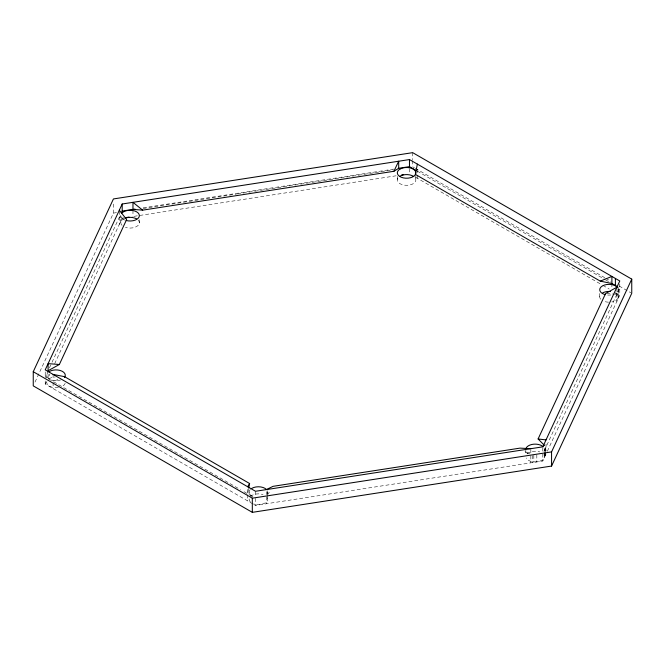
<?xml version="1.0" encoding="UTF-8"?>
<svg xmlns="http://www.w3.org/2000/svg" width="665" height="665" viewBox="0 0 665 665"><rect width="100%" height="100%" fill="white"/><g stroke="black" fill="none" stroke-linecap="round" stroke-linejoin="round"><path stroke-width="0.5" stroke-dasharray="3.33 2.49" d="M248.535 489.132L247.638 493.804L247.638 486.722M34.996 382.117L113.432 213.108L113.432 202.991M51.355 380.48L45.22 376.939L48.104 370.721L48.104 377.803L49.85 374.038M49.418 367.895L51.604 363.19M52.036 362.25L120.548 214.637M252.891 503.929L45.22 384.021L46.459 381.361M54.663 363.688L122.194 218.162L122.194 216.142M544.411 450.463L619.78 288.061L618.026 287.047M253.772 504.427L255.526 505.442L542.806 461.003L546.015 454.087M547.312 451.277L619.78 295.144L619.78 284.013M267.43 494.968L270.256 490.645M48.869 378.909L50.665 377.961A9.293 5.37 0 0 1 55.187 377.013M57.872 379.491L53.109 381.494L240.464 489.664M143.233 207.829L393.572 169.101M113.432 213.108L116.508 212.634M143.158 208.511L236.416 194.08M237.438 193.922L393.215 169.824M122.194 218.162L124.156 217.862M133.998 216.341L396.648 175.71M606.621 293.598L616.896 294.279M119.309 217.305L124.804 218.968M412.682 166.815L414.478 167.846M415.376 168.37L604.817 277.737M605.715 278.261L611.102 281.37M619.182 286.033L630.852 292.775M417.362 171.196L604.726 279.366M605.615 279.882L610.994 282.991M415.608 177.264L602.033 284.894M602.931 285.41L609.207 289.034M615.399 292.608L619.78 295.144M244.055 491.734L252.891 496.838M525.001 451.66L528.334 454.004M543.82 454.769L544.111 455.184A9.293 5.37 0 0 1 532.731 461.759L530.487 461.219A9.293 5.37 0 0 1 526.156 457.961M122.036 225.402L121.105 224.105A9.293 5.37 0 0 1 125.436 218.07M250.364 489.457A9.293 5.37 0 0 0 249.117 492.142L249.433 493.53A9.293 5.37 0 0 0 253.764 496.788M397.861 178.095A9.293 5.37 0 0 0 404.553 185.178A9.293 5.37 0 0 0 415.849 180.423L415.75 179.043A9.293 5.37 0 0 0 415.026 177.688M618.292 289.998L618.292 297.08M618.176 288.477L618.176 298.593M616.896 288.203L616.896 301.361M611.891 283.506L611.891 288.56M599.722 293.498L599.722 296.532M546.015 443.971L546.015 451.053M545.608 447.869L545.608 450.903M545.608 451.917L545.608 454.951M545.209 448.734L545.209 451.768M545.209 452.782L545.209 455.816M544.427 449.49L544.427 451.518M544.427 452.524L544.427 456.572M544.411 452.483L544.411 457.545M542.806 447.844L542.806 451.892M542.806 453.921L542.806 461.003M536.821 454.843L536.821 461.926M533.829 455.309L533.829 462.391M532.332 455.542L532.332 462.624M530.836 449.698L530.836 453.746M530.836 455.766L530.836 462.848M525.84 449.49L525.84 454.552M417.362 169.168L417.362 174.23M417.362 175.244L417.362 178.278M415.849 175.369L415.849 180.423M412.682 152.651L412.682 159.733M412.682 160.739L412.682 165.801M409.474 168.661L409.474 173.723M397.329 176.425L397.329 179.459M267.704 492.142L267.704 494.162M267.704 495.176L267.704 499.224M266.299 491.635L266.299 494.669M266.299 496.697L266.299 503.779M255.526 491.277L255.526 496.339M255.526 498.359L255.526 505.442M249.117 492.142L249.117 494.162M247.638 494.818L247.638 500.886M139.376 219.683L139.376 222.717M132.967 210.431L132.967 216.499M120.789 222.717L120.789 215.635A9.293 5.37 0 0 0 121.105 217.023L122.036 218.32A9.293 5.37 0 0 0 124.754 220.032M119.309 211.229L119.309 224.388M53.109 374.412L53.109 380.48M53.109 382.508L53.109 388.576M46.733 375.742L46.733 377.77M45.22 371.885L45.22 376.939M45.22 380.987L45.22 384.021M527.087 453.887A9.293 5.37 0 0 1 539.781 451.926M267.388 497.836A9.293 5.37 0 0 1 266.457 501.909L264.986 503.014A9.293 5.37 0 0 1 253.764 503.87M250.364 501.909A9.293 5.37 0 0 1 249.433 500.612L249.117 499.224A9.293 5.37 0 0 1 249.433 497.836M250.364 496.539A9.293 5.37 0 0 1 263.057 494.577M65.145 383.289A9.293 5.37 0 0 1 63.117 385.808M58.404 387.537A9.293 5.37 0 0 1 56.799 387.703L54.38 387.645A9.293 5.37 0 0 1 46.841 381.427M138.129 220.032A9.293 5.37 0 0 1 136.657 226.516A9.293 5.37 0 0 1 125.436 227.363M615.906 293.207A9.293 5.37 0 0 1 615.233 300.788L613.238 301.586A9.293 5.37 0 0 1 611.734 301.935M608.533 302.168A9.293 5.37 0 0 1 603.961 301.312M600.736 299.25A9.293 5.37 0 0 1 600.163 295.16M544.111 448.102A9.293 5.37 0 0 1 543.189 452.175M529.806 453.887A9.293 5.37 0 0 1 526.156 450.878M267.388 490.753A9.293 5.37 0 0 1 266.457 494.827M60.64 379.923A9.293 5.37 0 0 1 56.799 380.621L54.38 380.563A9.293 5.37 0 0 1 47.572 373.007M618.093 288.602A9.293 5.37 0 0 1 615.233 293.706M610.952 294.969A9.293 5.37 0 0 1 606.929 294.952"/><path stroke-width="1" d="M248.718 488.193L249.616 483.522L64.555 376.673L53.109 374.412M417.362 164.114L415.351 174.38L600.262 281.137L611.891 283.506L617.153 286.54M33.25 371.71L113.432 198.943L412.682 152.651L631.75 279.125L631.75 293.29L551.568 466.057L252.318 512.349L33.25 385.875L33.25 371.71L252.318 498.185L551.568 451.892L631.75 279.125M122.194 203.997L45.22 369.856L255.526 491.277L542.806 446.838L619.78 280.979L409.474 159.558L122.194 203.997L122.194 211.079L121.371 212.858M59.351 364.495L48.104 363.639L48.104 370.721L59.351 364.495L126.633 219.525L119.309 210.223M544.577 445.542L538.101 438.958L605.599 293.531L616.896 287.197M393.888 171.287L398.701 161.221L398.701 168.303L393.888 171.287L142.659 210.148L132.967 209.417L132.967 202.335L142.659 210.148M247.638 486.722L249.616 483.522M399.474 176.549L400.638 175.826A9.293 5.37 0 0 1 413.721 176.508M48.869 371.826L50.665 370.879A9.293 5.37 0 0 1 61.97 371.161A9.293 5.37 0 0 1 64.414 377.545M266.299 489.606L273.091 486.331L520.005 448.127L530.836 448.684M600.262 281.137L611.891 276.424L611.891 283.506M122.194 211.079L135.02 209.101M398.701 168.303L409.474 166.641L416.49 170.689M126.117 217.563L129.052 217.106M401.643 174.937L403.597 174.629M610.528 291.561L609.481 291.445A9.293 5.37 0 0 0 602.781 292.824M538.101 438.958L546.015 439.922M615.399 278.444L615.399 285.526M551.568 451.892L551.568 466.057M409.474 159.558L409.474 166.641M252.318 498.185L252.318 512.349M125.436 218.07A9.293 5.37 0 0 1 132.485 217.538L134.729 218.07A9.293 5.37 0 0 1 136.657 218.926M526.156 448.102A9.293 5.37 0 0 1 533.92 444.17A9.293 5.37 0 0 1 543.189 446.805M251.835 488.343A9.293 5.37 0 0 1 266.457 489.457M126.15 220.497A9.293 5.37 0 0 0 138.328 218.112A9.293 5.37 0 0 0 134.729 210.988L132.485 210.456A9.293 5.37 0 0 0 122.036 212.95M605.391 294.67A9.293 5.37 0 0 1 599.946 288.527A9.293 5.37 0 0 1 609.481 284.362L611.867 284.62A9.293 5.37 0 0 1 617.278 287.28M400.638 168.744L398.992 169.775A9.293 5.37 0 0 0 403.389 177.896A9.293 5.37 0 0 0 415.849 173.341L415.75 171.961A9.293 5.37 0 0 0 400.638 168.744"/></g></svg>
